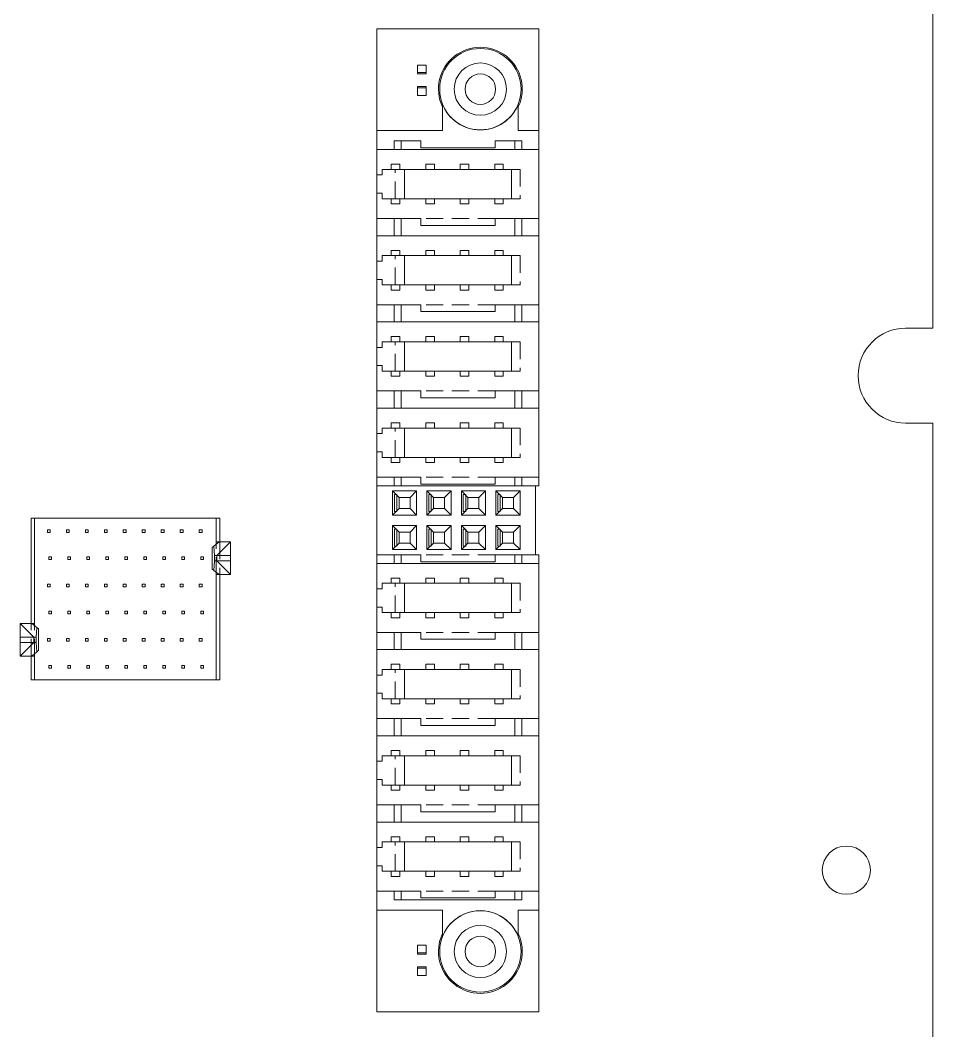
# Model space of a CAD drawing. Header units: millimetres. Extents: x 5 to 589, y 5 to 415.
# Drawn here: x 441.2 to 508.5, y 217.6 to 292 of the extents above; entities that cross this region are included whole.
import ezdxf

# ---------------------------------------------------------------- set-up
doc = ezdxf.new("R2010")
doc.units = ezdxf.units.MM
doc.linetypes.add('HIDDEN', pattern=[1.905, 1.27, -0.635])

msp = doc.modelspace()

# ---------------------------------------------------------------- linework, layer by layer
at = {"color": 7, "linetype": 'Continuous', "lineweight": 15}
for p, q in [((508.457, 269.364), (508.457, 375.794)), ((479.435, 291.404), (467.497, 291.404)), ((467.497, 283.911), (467.497, 291.404)), ((479.435, 283.911), (479.435, 291.404)), ((472.323, 285.85), (472.323, 283.911)), ((477.911, 283.911), (477.911, 285.85)), ((472.323, 283.911), (467.497, 283.911)), ((467.497, 226.507), (467.497, 283.911)), ((477.911, 283.911), (479.435, 283.911)), ((479.435, 257.749), (479.435, 283.911)), ((468.767, 282.514), (468.767, 283.149)), ((468.767, 283.149), (470.735, 283.149)), ((469.275, 283.149), (469.275, 282.514)), ((470.735, 283.149), (470.735, 282.641)), ((476.196, 283.149), (478.165, 283.149)), ((476.196, 282.641), (476.196, 283.149)), ((477.657, 282.514), (477.657, 283.149)), ((478.165, 283.149), (478.165, 282.514)), ((478.165, 282.514), (468.767, 282.514)), ((470.735, 282.641), (476.196, 282.641)), ((469.529, 281.053), (477.403, 281.053)), ((469.529, 278.894), (469.529, 281.053)), ((477.403, 281.053), (477.403, 278.894)), ((477.403, 278.894), (469.529, 278.894)), ((468.767, 276.164), (468.767, 277.434)), ((468.767, 277.434), (470.735, 277.434)), ((469.275, 277.434), (469.275, 276.164)), ((470.735, 277.434), (470.735, 276.926)), ((470.735, 276.926), (476.196, 276.926)), ((476.196, 276.926), (476.196, 277.434)), ((476.196, 277.434), (478.165, 277.434)), ((477.657, 276.164), (477.657, 277.434)), ((478.165, 277.434), (478.165, 276.164)), ((478.165, 276.164), (468.767, 276.164)), ((469.529, 272.544), (469.529, 274.703)), ((469.529, 274.703), (477.403, 274.703)), ((477.403, 274.703), (477.403, 272.544)), ((477.403, 272.544), (469.529, 272.544)), ((468.767, 269.814), (468.767, 271.084)), ((468.767, 271.084), (470.735, 271.084)), ((469.275, 271.084), (469.275, 269.814)), ((470.735, 271.084), (470.735, 270.576)), ((476.196, 270.576), (476.196, 271.084)), ((476.196, 271.084), (478.165, 271.084)), ((477.657, 269.814), (477.657, 271.084)), ((478.165, 271.084), (478.165, 269.814)), ((470.735, 270.576), (476.196, 270.576)), ((478.165, 269.814), (468.767, 269.814)), ((508.457, 269.364), (506.457, 269.364)), ((469.529, 268.353), (477.403, 268.353)), ((469.529, 266.194), (469.529, 268.353)), ((477.403, 268.353), (477.403, 266.194)), ((477.403, 266.194), (469.529, 266.194)), ((468.767, 263.464), (468.767, 264.734)), ((468.767, 264.734), (470.735, 264.734)), ((469.275, 264.734), (469.275, 263.464)), ((470.735, 264.734), (470.735, 264.226)), ((470.735, 264.226), (476.196, 264.226)), ((476.196, 264.734), (478.165, 264.734)), ((476.196, 264.226), (476.196, 264.734)), ((477.657, 263.464), (477.657, 264.734)), ((478.165, 264.734), (478.165, 263.464)), ((478.165, 263.464), (468.767, 263.464)), ((469.529, 259.844), (469.529, 262.003)), ((469.529, 262.003), (477.403, 262.003)), ((477.403, 262.003), (477.403, 259.844)), ((506.457, 262.364), (508.457, 262.364)), ((508.457, 159.364), (508.457, 262.364)), ((477.403, 259.844), (469.529, 259.844)), ((468.767, 257.749), (468.767, 258.384)), ((468.767, 258.384), (470.735, 258.384)), ((469.275, 258.384), (469.275, 257.749)), ((470.735, 258.384), (470.735, 257.876)), ((476.196, 258.384), (478.165, 258.384)), ((476.196, 257.876), (476.196, 258.384)), ((477.657, 257.749), (477.657, 258.384)), ((478.165, 258.384), (478.165, 257.749)), ((478.165, 257.749), (468.767, 257.749)), ((470.735, 257.876), (476.196, 257.876)), ((479.435, 257.749), (479.181, 257.749)), ((479.181, 252.669), (479.181, 257.749)), ((468.64, 255.59), (468.64, 257.368)), ((469.123, 256.885), (468.64, 257.368)), ((468.64, 257.368), (470.418, 257.368)), ((469.123, 256.885), (469.123, 256.072)), ((469.935, 256.885), (469.123, 256.885)), ((469.935, 256.885), (470.418, 257.368)), ((469.935, 256.072), (469.935, 256.885)), ((470.418, 257.368), (470.418, 255.59)), ((471.663, 256.885), (471.18, 257.368)), ((471.18, 257.368), (472.958, 257.368)), ((471.18, 255.59), (471.18, 257.368)), ((472.475, 256.885), (471.663, 256.885)), ((471.663, 256.885), (471.663, 256.072)), ((472.475, 256.885), (472.958, 257.368)), ((472.475, 256.072), (472.475, 256.885)), ((472.958, 257.368), (472.958, 255.59)), ((474.203, 256.885), (473.72, 257.368)), ((473.72, 257.368), (475.498, 257.368)), ((473.72, 255.59), (473.72, 257.368)), ((475.015, 256.885), (474.203, 256.885)), ((474.203, 256.885), (474.203, 256.072)), ((475.015, 256.885), (475.498, 257.368)), ((475.015, 256.072), (475.015, 256.885)), ((475.498, 257.368), (475.498, 255.59)), ((476.743, 256.885), (476.26, 257.368)), ((476.26, 257.368), (478.038, 257.368)), ((476.26, 255.59), (476.26, 257.368)), ((477.555, 256.885), (476.743, 256.885)), ((476.743, 256.885), (476.743, 256.072)), ((477.555, 256.885), (478.038, 257.368)), ((477.555, 256.072), (477.555, 256.885)), ((478.038, 257.368), (478.038, 255.59)), ((469.123, 256.072), (468.64, 255.59)), ((469.123, 256.072), (469.935, 256.072)), ((470.418, 255.59), (469.935, 256.072)), ((471.663, 256.072), (471.18, 255.59)), ((471.663, 256.072), (472.475, 256.072)), ((472.958, 255.59), (472.475, 256.072)), ((474.203, 256.072), (473.72, 255.59)), ((474.203, 256.072), (475.015, 256.072)), ((475.498, 255.59), (475.015, 256.072)), ((476.743, 256.072), (476.26, 255.59)), ((476.743, 256.072), (477.555, 256.072)), ((478.038, 255.59), (477.555, 256.072)), ((442.007, 247.614), (442.007, 255.364)), ((442.257, 255.364), (442.007, 255.364)), ((442.257, 255.364), (442.257, 247.614)), ((455.657, 255.364), (442.257, 255.364)), ((455.657, 253.614), (455.657, 255.364)), ((455.907, 255.364), (455.657, 255.364)), ((455.907, 255.364), (455.907, 253.614)), ((470.418, 255.59), (468.64, 255.59)), ((472.958, 255.59), (471.18, 255.59)), ((475.498, 255.59), (473.72, 255.59)), ((478.038, 255.59), (476.26, 255.59)), ((468.64, 253.05), (468.64, 254.828)), ((469.123, 254.345), (468.64, 254.828)), ((468.64, 254.828), (470.418, 254.828)), ((469.935, 254.345), (470.418, 254.828)), ((470.418, 254.828), (470.418, 253.05)), ((471.18, 253.05), (471.18, 254.828)), ((471.663, 254.345), (471.18, 254.828)), ((471.18, 254.828), (472.958, 254.828)), ((472.475, 254.345), (472.958, 254.828)), ((472.958, 254.828), (472.958, 253.05)), ((474.203, 254.345), (473.72, 254.828)), ((473.72, 254.828), (475.498, 254.828)), ((473.72, 253.05), (473.72, 254.828)), ((475.015, 254.345), (475.498, 254.828)), ((475.498, 254.828), (475.498, 253.05)), ((476.743, 254.345), (476.26, 254.828)), ((476.26, 254.828), (478.038, 254.828)), ((476.26, 253.05), (476.26, 254.828)), ((477.555, 254.345), (478.038, 254.828)), ((478.038, 254.828), (478.038, 253.05)), ((469.123, 254.345), (469.123, 253.532)), ((469.935, 254.345), (469.123, 254.345)), ((469.935, 253.532), (469.935, 254.345)), ((471.663, 254.345), (471.663, 253.532)), ((472.475, 254.345), (471.663, 254.345)), ((472.475, 253.532), (472.475, 254.345)), ((475.015, 254.345), (474.203, 254.345)), ((474.203, 254.345), (474.203, 253.532)), ((475.015, 253.532), (475.015, 254.345)), ((477.555, 254.345), (476.743, 254.345)), ((476.743, 254.345), (476.743, 253.532)), ((477.555, 253.532), (477.555, 254.345)), ((455.357, 253.214), (455.476, 253.309)), ((455.357, 251.614), (455.357, 253.214)), ((455.476, 253.309), (455.857, 253.614)), ((455.476, 253.309), (455.537, 252.614)), ((455.657, 253.614), (455.857, 253.614)), ((456.707, 253.614), (455.707, 252.614)), ((455.857, 253.614), (456.707, 253.614)), ((456.707, 253.614), (456.707, 252.614)), ((469.123, 253.532), (468.64, 253.05)), ((470.418, 253.05), (468.64, 253.05)), ((469.123, 253.532), (469.935, 253.532)), ((470.418, 253.05), (469.935, 253.532)), ((471.663, 253.532), (471.18, 253.05)), ((472.958, 253.05), (471.18, 253.05)), ((471.663, 253.532), (472.475, 253.532)), ((472.958, 253.05), (472.475, 253.532)), ((474.203, 253.532), (473.72, 253.05)), ((475.498, 253.05), (473.72, 253.05)), ((474.203, 253.532), (475.015, 253.532)), ((475.498, 253.05), (475.015, 253.532)), ((476.743, 253.532), (476.26, 253.05)), ((478.038, 253.05), (476.26, 253.05)), ((476.743, 253.532), (477.555, 253.532)), ((478.038, 253.05), (477.555, 253.532)), ((455.537, 252.614), (455.537, 252.214)), ((455.707, 252.614), (455.537, 252.614)), ((455.707, 252.214), (455.707, 252.614)), ((456.707, 252.614), (455.707, 252.614)), ((456.707, 252.614), (456.707, 252.214)), ((468.767, 252.034), (468.767, 252.669)), ((468.767, 252.669), (470.735, 252.669)), ((469.275, 252.669), (469.275, 252.034)), ((470.735, 252.669), (470.735, 252.161)), ((476.196, 252.161), (476.196, 252.669)), ((476.196, 252.669), (478.165, 252.669)), ((477.657, 252.034), (477.657, 252.669)), ((478.165, 252.669), (478.165, 252.034)), ((479.435, 252.669), (479.181, 252.669)), ((479.435, 226.507), (479.435, 252.669)), ((455.476, 251.519), (455.357, 251.614)), ((455.537, 252.214), (455.476, 251.519)), ((455.537, 252.214), (455.707, 252.214)), ((455.707, 252.214), (456.707, 251.214)), ((455.707, 252.214), (456.707, 252.214)), ((456.707, 252.214), (456.707, 251.214)), ((478.165, 252.034), (468.767, 252.034)), ((470.735, 252.161), (476.196, 252.161)), ((455.476, 251.519), (455.857, 251.214)), ((455.657, 243.464), (455.657, 251.214)), ((455.857, 251.214), (455.657, 251.214)), ((456.707, 251.214), (455.857, 251.214)), ((455.907, 243.464), (455.907, 251.214)), ((469.529, 248.414), (469.529, 250.573)), ((469.529, 250.573), (477.403, 250.573)), ((477.403, 250.573), (477.403, 248.414)), ((477.403, 248.414), (469.529, 248.414)), ((442.207, 246.614), (441.207, 247.614)), ((441.207, 246.614), (441.207, 247.614)), ((441.207, 247.614), (442.057, 247.614)), ((442.057, 247.614), (442.438, 247.309)), ((442.057, 247.614), (442.257, 247.614)), ((442.377, 246.614), (442.438, 247.309)), ((442.438, 247.309), (442.557, 247.214)), ((442.557, 247.214), (442.557, 245.614)), ((441.207, 246.214), (441.207, 246.614)), ((442.207, 246.614), (441.207, 246.614)), ((442.377, 246.614), (442.207, 246.614)), ((442.207, 246.614), (442.207, 246.214)), ((442.377, 246.214), (442.377, 246.614)), ((468.767, 245.684), (468.767, 246.954)), ((468.767, 246.954), (470.735, 246.954)), ((469.275, 246.954), (469.275, 245.684)), ((470.735, 246.954), (470.735, 246.446)), ((470.735, 246.446), (476.196, 246.446)), ((476.196, 246.954), (478.165, 246.954)), ((476.196, 246.446), (476.196, 246.954)), ((477.657, 245.684), (477.657, 246.954)), ((478.165, 246.954), (478.165, 245.684)), ((441.207, 245.214), (441.207, 246.214)), ((441.207, 245.214), (442.207, 246.214)), ((441.207, 246.214), (442.207, 246.214)), ((442.207, 246.214), (442.377, 246.214)), ((442.438, 245.519), (442.377, 246.214)), ((442.557, 245.614), (442.438, 245.519)), ((478.165, 245.684), (468.767, 245.684)), ((442.057, 245.214), (441.207, 245.214)), ((442.007, 243.464), (442.007, 245.214)), ((442.057, 245.214), (442.438, 245.519)), ((442.257, 245.214), (442.057, 245.214)), ((442.257, 245.214), (442.257, 243.464)), ((469.529, 242.064), (469.529, 244.223)), ((469.529, 244.223), (477.403, 244.223)), ((477.403, 244.223), (477.403, 242.064)), ((442.007, 243.464), (442.257, 243.464)), ((442.257, 243.464), (455.657, 243.464)), ((455.907, 243.464), (455.657, 243.464)), ((477.403, 242.064), (469.529, 242.064)), ((468.767, 239.334), (468.767, 240.604)), ((468.767, 240.604), (470.735, 240.604)), ((469.275, 240.604), (469.275, 239.334)), ((470.735, 240.604), (470.735, 240.096)), ((476.196, 240.096), (476.196, 240.604)), ((476.196, 240.604), (478.165, 240.604)), ((477.657, 239.334), (477.657, 240.604)), ((478.165, 240.604), (478.165, 239.334)), ((470.735, 240.096), (476.196, 240.096)), ((478.165, 239.334), (468.767, 239.334)), ((469.529, 237.873), (477.403, 237.873)), ((469.529, 235.714), (469.529, 237.873)), ((477.403, 237.873), (477.403, 235.714)), ((477.403, 235.714), (469.529, 235.714)), ((468.767, 232.984), (468.767, 234.254)), ((468.767, 234.254), (470.735, 234.254)), ((469.275, 234.254), (469.275, 232.984)), ((470.735, 234.254), (470.735, 233.746)), ((470.735, 233.746), (476.196, 233.746)), ((476.196, 233.746), (476.196, 234.254)), ((476.196, 234.254), (478.165, 234.254)), ((477.657, 232.984), (477.657, 234.254)), ((478.165, 234.254), (478.165, 232.984)), ((478.165, 232.984), (468.767, 232.984)), ((469.529, 229.364), (469.529, 231.523)), ((469.529, 231.523), (477.403, 231.523)), ((477.403, 231.523), (477.403, 229.364)), ((477.403, 229.364), (469.529, 229.364)), ((468.767, 227.269), (468.767, 227.904)), ((468.767, 227.904), (470.735, 227.904)), ((469.275, 227.904), (469.275, 227.269)), ((470.735, 227.904), (470.735, 227.396)), ((476.196, 227.396), (476.196, 227.904)), ((476.196, 227.904), (478.165, 227.904)), ((477.657, 227.269), (477.657, 227.904)), ((478.165, 227.904), (478.165, 227.269)), ((478.165, 227.269), (468.767, 227.269)), ((470.735, 227.396), (476.196, 227.396)), ((467.497, 226.507), (472.323, 226.507)), ((467.497, 219.014), (467.497, 226.507)), ((472.323, 226.507), (472.323, 224.568)), ((479.435, 226.507), (477.911, 226.507)), ((477.911, 224.568), (477.911, 226.507)), ((479.435, 219.014), (479.435, 226.507)), ((467.497, 219.014), (479.435, 219.014))]:
    msp.add_line(p, q, dxfattribs=at)
at = {"color": 7, "linetype": 'HIDDEN', "lineweight": 0}
for p, q in [((470.481, 288.089), (470.481, 288.737)), ((470.481, 288.737), (471.116, 288.737)), ((470.481, 288.178), (471.116, 288.178)), ((471.116, 288.089), (470.481, 288.089)), ((471.116, 288.089), (471.116, 288.737)), ((470.481, 287.149), (471.116, 287.149)), ((470.481, 286.502), (470.481, 287.149)), ((470.481, 287.06), (471.116, 287.06)), ((471.116, 286.502), (471.116, 287.149)), ((471.116, 286.502), (470.481, 286.502)), ((467.497, 282.514), (468.767, 282.514)), ((478.165, 282.514), (479.435, 282.514)), ((469.186, 281.434), (468.551, 281.434)), ((468.551, 281.053), (468.551, 281.434)), ((469.186, 281.434), (469.186, 281.053)), ((471.726, 281.434), (471.091, 281.434)), ((471.091, 281.053), (471.091, 281.434)), ((471.726, 281.434), (471.726, 281.053)), ((474.266, 281.434), (473.631, 281.434)), ((473.631, 281.053), (473.631, 281.434)), ((474.266, 281.434), (474.266, 281.053)), ((476.171, 281.053), (476.171, 281.434)), ((476.806, 281.434), (476.171, 281.434)), ((476.806, 281.434), (476.806, 281.053)), ((467.878, 280.647), (467.497, 280.647)), ((467.878, 281.053), (467.878, 280.647)), ((468.83, 281.053), (467.878, 281.053)), ((469.529, 281.053), (468.83, 281.053)), ((468.83, 278.894), (468.83, 281.053)), ((478.038, 281.053), (477.403, 281.053)), ((478.038, 281.053), (478.038, 278.894)), ((467.497, 279.301), (467.878, 279.301)), ((467.878, 279.301), (467.878, 278.894)), ((467.878, 278.894), (468.83, 278.894)), ((468.551, 278.513), (468.551, 278.894)), ((469.186, 278.513), (468.551, 278.513)), ((469.529, 278.894), (468.83, 278.894)), ((469.186, 278.894), (469.186, 278.513)), ((471.091, 278.513), (471.091, 278.894)), ((471.726, 278.513), (471.091, 278.513)), ((471.726, 278.894), (471.726, 278.513)), ((473.631, 278.513), (473.631, 278.894)), ((474.266, 278.513), (473.631, 278.513)), ((474.266, 278.894), (474.266, 278.513)), ((476.171, 278.513), (476.171, 278.894)), ((476.806, 278.513), (476.171, 278.513)), ((476.806, 278.894), (476.806, 278.513)), ((477.403, 278.894), (478.038, 278.894)), ((468.767, 277.434), (467.497, 277.434)), ((476.196, 277.434), (470.735, 277.434)), ((479.435, 277.434), (478.165, 277.434)), ((467.497, 276.164), (468.767, 276.164)), ((478.165, 276.164), (479.435, 276.164)), ((467.878, 274.703), (467.878, 274.297)), ((468.83, 274.703), (467.878, 274.703)), ((468.551, 274.703), (468.551, 275.084)), ((469.186, 275.084), (468.551, 275.084)), ((469.529, 274.703), (468.83, 274.703)), ((468.83, 272.544), (468.83, 274.703)), ((469.186, 275.084), (469.186, 274.703)), ((471.726, 275.084), (471.091, 275.084)), ((471.091, 274.703), (471.091, 275.084)), ((471.726, 275.084), (471.726, 274.703)), ((474.266, 275.084), (473.631, 275.084)), ((473.631, 274.703), (473.631, 275.084)), ((474.266, 275.084), (474.266, 274.703)), ((476.806, 275.084), (476.171, 275.084)), ((476.171, 274.703), (476.171, 275.084)), ((476.806, 275.084), (476.806, 274.703)), ((478.038, 274.703), (477.403, 274.703)), ((478.038, 274.703), (478.038, 272.544)), ((467.878, 274.297), (467.497, 274.297)), ((467.497, 272.951), (467.878, 272.951)), ((467.878, 272.951), (467.878, 272.544)), ((467.878, 272.544), (468.83, 272.544)), ((468.551, 272.163), (468.551, 272.544)), ((469.529, 272.544), (468.83, 272.544)), ((469.186, 272.544), (469.186, 272.163)), ((471.091, 272.163), (471.091, 272.544)), ((471.726, 272.544), (471.726, 272.163)), ((473.631, 272.163), (473.631, 272.544)), ((474.266, 272.544), (474.266, 272.163)), ((476.171, 272.163), (476.171, 272.544)), ((476.806, 272.544), (476.806, 272.163)), ((477.403, 272.544), (478.038, 272.544)), ((469.186, 272.163), (468.551, 272.163)), ((471.726, 272.163), (471.091, 272.163)), ((474.266, 272.163), (473.631, 272.163)), ((476.806, 272.163), (476.171, 272.163)), ((468.767, 271.084), (467.497, 271.084)), ((476.196, 271.084), (470.735, 271.084)), ((479.435, 271.084), (478.165, 271.084)), ((467.497, 269.814), (468.767, 269.814)), ((478.165, 269.814), (479.435, 269.814)), ((469.186, 268.734), (468.551, 268.734)), ((468.551, 268.353), (468.551, 268.734)), ((469.186, 268.734), (469.186, 268.353)), ((471.726, 268.734), (471.091, 268.734)), ((471.091, 268.353), (471.091, 268.734)), ((471.726, 268.734), (471.726, 268.353)), ((474.266, 268.734), (473.631, 268.734)), ((473.631, 268.353), (473.631, 268.734)), ((474.266, 268.734), (474.266, 268.353)), ((476.806, 268.734), (476.171, 268.734)), ((476.171, 268.353), (476.171, 268.734)), ((476.806, 268.734), (476.806, 268.353)), ((467.878, 267.947), (467.497, 267.947)), ((467.878, 268.353), (467.878, 267.947)), ((468.83, 268.353), (467.878, 268.353)), ((469.529, 268.353), (468.83, 268.353)), ((468.83, 266.194), (468.83, 268.353)), ((478.038, 268.353), (477.403, 268.353)), ((478.038, 268.353), (478.038, 266.194)), ((467.497, 266.601), (467.878, 266.601)), ((467.878, 266.601), (467.878, 266.194)), ((467.878, 266.194), (468.83, 266.194)), ((468.551, 265.813), (468.551, 266.194)), ((469.186, 265.813), (468.551, 265.813)), ((469.529, 266.194), (468.83, 266.194)), ((469.186, 266.194), (469.186, 265.813)), ((471.091, 265.813), (471.091, 266.194)), ((471.726, 265.813), (471.091, 265.813)), ((471.726, 266.194), (471.726, 265.813)), ((473.631, 265.813), (473.631, 266.194)), ((474.266, 265.813), (473.631, 265.813)), ((474.266, 266.194), (474.266, 265.813)), ((476.171, 265.813), (476.171, 266.194)), ((476.806, 265.813), (476.171, 265.813)), ((476.806, 266.194), (476.806, 265.813)), ((477.403, 266.194), (478.038, 266.194)), ((468.767, 264.734), (467.497, 264.734)), ((476.196, 264.734), (470.735, 264.734)), ((479.435, 264.734), (478.165, 264.734)), ((467.497, 263.464), (468.767, 263.464)), ((478.165, 263.464), (479.435, 263.464)), ((467.878, 262.003), (467.878, 261.597)), ((468.83, 262.003), (467.878, 262.003)), ((468.551, 262.003), (468.551, 262.384)), ((469.186, 262.384), (468.551, 262.384)), ((469.529, 262.003), (468.83, 262.003)), ((468.83, 259.844), (468.83, 262.003)), ((469.186, 262.384), (469.186, 262.003)), ((471.091, 262.003), (471.091, 262.384)), ((471.726, 262.384), (471.091, 262.384)), ((471.726, 262.384), (471.726, 262.003)), ((473.631, 262.003), (473.631, 262.384)), ((474.266, 262.384), (473.631, 262.384)), ((474.266, 262.384), (474.266, 262.003)), ((476.171, 262.003), (476.171, 262.384)), ((476.806, 262.384), (476.171, 262.384)), ((476.806, 262.384), (476.806, 262.003)), ((478.038, 262.003), (477.403, 262.003)), ((478.038, 262.003), (478.038, 259.844)), ((467.878, 261.597), (467.497, 261.597)), ((467.497, 260.251), (467.878, 260.251)), ((467.878, 260.251), (467.878, 259.844)), ((467.878, 259.844), (468.83, 259.844)), ((468.551, 259.463), (468.551, 259.844)), ((469.529, 259.844), (468.83, 259.844)), ((469.186, 259.844), (469.186, 259.463)), ((471.091, 259.463), (471.091, 259.844)), ((471.726, 259.844), (471.726, 259.463)), ((473.631, 259.463), (473.631, 259.844)), ((474.266, 259.844), (474.266, 259.463)), ((476.171, 259.463), (476.171, 259.844)), ((476.806, 259.844), (476.806, 259.463)), ((477.403, 259.844), (478.038, 259.844)), ((469.186, 259.463), (468.551, 259.463)), ((471.726, 259.463), (471.091, 259.463)), ((474.266, 259.463), (473.631, 259.463)), ((476.806, 259.463), (476.171, 259.463)), ((468.767, 258.384), (467.497, 258.384)), ((476.196, 258.384), (470.735, 258.384)), ((479.435, 258.384), (478.165, 258.384)), ((467.497, 257.749), (468.767, 257.749)), ((478.165, 257.749), (479.181, 257.749)), ((468.957, 257.101), (468.78, 257.101)), ((468.78, 257.101), (468.78, 255.857)), ((468.957, 257.101), (468.957, 255.857)), ((471.497, 257.101), (471.32, 257.101)), ((471.32, 257.101), (471.32, 255.857)), ((471.497, 257.101), (471.497, 255.857)), ((474.037, 257.101), (473.86, 257.101)), ((473.86, 257.101), (473.86, 255.857)), ((474.037, 257.101), (474.037, 255.857)), ((476.577, 257.101), (476.4, 257.101)), ((476.4, 257.101), (476.4, 255.857)), ((476.577, 257.101), (476.577, 255.857)), ((468.957, 255.857), (468.78, 255.857)), ((471.497, 255.857), (471.32, 255.857)), ((474.037, 255.857), (473.86, 255.857)), ((476.577, 255.857), (476.4, 255.857)), ((443.207, 254.514), (443.407, 254.514)), ((443.207, 254.514), (443.207, 254.314)), ((443.407, 254.514), (443.407, 254.314)), ((444.607, 254.514), (444.807, 254.514)), ((444.607, 254.514), (444.607, 254.314)), ((444.807, 254.514), (444.807, 254.314)), ((446.007, 254.514), (446.207, 254.514)), ((446.007, 254.514), (446.007, 254.314)), ((446.207, 254.514), (446.207, 254.314)), ((447.407, 254.514), (447.607, 254.514)), ((447.407, 254.514), (447.407, 254.314)), ((447.607, 254.514), (447.607, 254.314)), ((448.807, 254.514), (449.007, 254.514)), ((448.807, 254.514), (448.807, 254.314)), ((449.007, 254.514), (449.007, 254.314)), ((450.207, 254.514), (450.407, 254.514)), ((450.207, 254.514), (450.207, 254.314)), ((450.407, 254.514), (450.407, 254.314)), ((451.607, 254.514), (451.807, 254.514)), ((451.607, 254.514), (451.607, 254.314)), ((451.807, 254.514), (451.807, 254.314)), ((453.007, 254.514), (453.207, 254.514)), ((453.007, 254.514), (453.007, 254.314)), ((453.207, 254.514), (453.207, 254.314)), ((454.407, 254.514), (454.607, 254.514)), ((454.407, 254.514), (454.407, 254.314)), ((454.607, 254.514), (454.607, 254.314)), ((468.957, 254.561), (468.78, 254.561)), ((468.78, 254.561), (468.78, 253.317)), ((468.957, 254.561), (468.957, 253.317)), ((471.497, 254.561), (471.32, 254.561)), ((471.32, 254.561), (471.32, 253.317)), ((471.497, 254.561), (471.497, 253.317)), ((474.037, 254.561), (473.86, 254.561)), ((473.86, 254.561), (473.86, 253.317)), ((474.037, 254.561), (474.037, 253.317)), ((476.577, 254.561), (476.4, 254.561)), ((476.4, 254.561), (476.4, 253.317)), ((476.577, 254.561), (476.577, 253.317)), ((443.407, 254.314), (443.207, 254.314)), ((444.807, 254.314), (444.607, 254.314)), ((446.207, 254.314), (446.007, 254.314)), ((447.607, 254.314), (447.407, 254.314)), ((449.007, 254.314), (448.807, 254.314)), ((450.407, 254.314), (450.207, 254.314)), ((451.807, 254.314), (451.607, 254.314)), ((453.207, 254.314), (453.007, 254.314)), ((454.607, 254.314), (454.407, 254.314)), ((455.657, 251.214), (455.657, 253.614)), ((455.907, 253.614), (455.907, 251.214)), ((468.957, 253.317), (468.78, 253.317)), ((471.497, 253.317), (471.32, 253.317)), ((474.037, 253.317), (473.86, 253.317)), ((476.577, 253.317), (476.4, 253.317)), ((443.307, 252.514), (443.507, 252.514)), ((443.307, 252.314), (443.307, 252.514)), ((443.307, 252.314), (443.507, 252.314)), ((443.507, 252.514), (443.507, 252.314)), ((444.707, 252.514), (444.907, 252.514)), ((444.707, 252.314), (444.707, 252.514)), ((444.707, 252.314), (444.907, 252.314)), ((444.907, 252.514), (444.907, 252.314)), ((446.107, 252.514), (446.307, 252.514)), ((446.107, 252.314), (446.107, 252.514)), ((446.107, 252.314), (446.307, 252.314)), ((446.307, 252.514), (446.307, 252.314)), ((447.507, 252.314), (447.507, 252.514)), ((447.507, 252.514), (447.707, 252.514)), ((447.507, 252.314), (447.707, 252.314)), ((447.707, 252.514), (447.707, 252.314)), ((448.907, 252.514), (449.107, 252.514)), ((448.907, 252.314), (448.907, 252.514)), ((448.907, 252.314), (449.107, 252.314)), ((449.107, 252.514), (449.107, 252.314)), ((450.307, 252.514), (450.507, 252.514)), ((450.307, 252.314), (450.307, 252.514)), ((450.307, 252.314), (450.507, 252.314)), ((450.507, 252.514), (450.507, 252.314)), ((451.707, 252.314), (451.707, 252.514)), ((451.707, 252.514), (451.907, 252.514)), ((451.707, 252.314), (451.907, 252.314)), ((451.907, 252.514), (451.907, 252.314)), ((453.107, 252.514), (453.307, 252.514)), ((453.107, 252.314), (453.107, 252.514)), ((453.107, 252.314), (453.307, 252.314)), ((453.307, 252.514), (453.307, 252.314)), ((454.507, 252.514), (454.707, 252.514)), ((454.507, 252.314), (454.507, 252.514)), ((454.507, 252.314), (454.707, 252.314)), ((454.707, 252.514), (454.707, 252.314)), ((468.767, 252.669), (467.497, 252.669)), ((476.196, 252.669), (470.735, 252.669)), ((479.181, 252.669), (478.165, 252.669)), ((467.497, 252.034), (468.767, 252.034)), ((478.165, 252.034), (479.435, 252.034)), ((469.186, 250.954), (468.551, 250.954)), ((468.551, 250.573), (468.551, 250.954)), ((469.186, 250.954), (469.186, 250.573)), ((471.726, 250.954), (471.091, 250.954)), ((471.091, 250.573), (471.091, 250.954)), ((471.726, 250.954), (471.726, 250.573)), ((474.266, 250.954), (473.631, 250.954)), ((473.631, 250.573), (473.631, 250.954)), ((474.266, 250.954), (474.266, 250.573)), ((476.806, 250.954), (476.171, 250.954)), ((476.171, 250.573), (476.171, 250.954)), ((476.806, 250.954), (476.806, 250.573)), ((443.207, 250.514), (443.207, 250.314)), ((443.207, 250.514), (443.407, 250.514)), ((443.407, 250.314), (443.207, 250.314)), ((443.407, 250.514), (443.407, 250.314)), ((444.607, 250.514), (444.807, 250.514)), ((444.607, 250.514), (444.607, 250.314)), ((444.807, 250.314), (444.607, 250.314)), ((444.807, 250.514), (444.807, 250.314)), ((446.007, 250.514), (446.007, 250.314)), ((446.007, 250.514), (446.207, 250.514)), ((446.207, 250.314), (446.007, 250.314)), ((446.207, 250.514), (446.207, 250.314)), ((447.407, 250.514), (447.407, 250.314)), ((447.407, 250.514), (447.607, 250.514)), ((447.607, 250.314), (447.407, 250.314)), ((447.607, 250.514), (447.607, 250.314)), ((448.807, 250.514), (448.807, 250.314)), ((448.807, 250.514), (449.007, 250.514)), ((449.007, 250.314), (448.807, 250.314)), ((449.007, 250.514), (449.007, 250.314)), ((450.207, 250.514), (450.207, 250.314)), ((450.207, 250.514), (450.407, 250.514)), ((450.407, 250.314), (450.207, 250.314)), ((450.407, 250.514), (450.407, 250.314)), ((451.607, 250.514), (451.807, 250.514)), ((451.607, 250.514), (451.607, 250.314)), ((451.807, 250.314), (451.607, 250.314)), ((451.807, 250.514), (451.807, 250.314)), ((453.007, 250.514), (453.007, 250.314)), ((453.007, 250.514), (453.207, 250.514)), ((453.207, 250.314), (453.007, 250.314)), ((453.207, 250.514), (453.207, 250.314)), ((454.407, 250.514), (454.407, 250.314)), ((454.407, 250.514), (454.607, 250.514)), ((454.607, 250.314), (454.407, 250.314)), ((454.607, 250.514), (454.607, 250.314)), ((467.878, 250.167), (467.497, 250.167)), ((467.878, 250.573), (467.878, 250.167)), ((468.83, 250.573), (467.878, 250.573)), ((468.83, 248.414), (468.83, 250.573)), ((469.529, 250.573), (468.83, 250.573)), ((478.038, 250.573), (477.403, 250.573)), ((478.038, 250.573), (478.038, 248.414)), ((467.497, 248.821), (467.878, 248.821)), ((467.878, 248.821), (467.878, 248.414)), ((443.307, 248.514), (443.507, 248.514)), ((443.307, 248.314), (443.307, 248.514)), ((443.307, 248.314), (443.507, 248.314)), ((443.507, 248.514), (443.507, 248.314)), ((444.707, 248.514), (444.907, 248.514)), ((444.707, 248.314), (444.707, 248.514)), ((444.707, 248.314), (444.907, 248.314)), ((444.907, 248.514), (444.907, 248.314)), ((446.107, 248.514), (446.307, 248.514)), ((446.107, 248.314), (446.107, 248.514)), ((446.107, 248.314), (446.307, 248.314)), ((446.307, 248.514), (446.307, 248.314)), ((447.507, 248.514), (447.707, 248.514)), ((447.507, 248.314), (447.507, 248.514)), ((447.507, 248.314), (447.707, 248.314)), ((447.707, 248.514), (447.707, 248.314)), ((448.907, 248.514), (449.107, 248.514)), ((448.907, 248.314), (448.907, 248.514)), ((448.907, 248.314), (449.107, 248.314)), ((449.107, 248.514), (449.107, 248.314)), ((450.307, 248.514), (450.507, 248.514)), ((450.307, 248.314), (450.307, 248.514)), ((450.307, 248.314), (450.507, 248.314)), ((450.507, 248.514), (450.507, 248.314)), ((451.707, 248.514), (451.907, 248.514)), ((451.707, 248.314), (451.707, 248.514)), ((451.707, 248.314), (451.907, 248.314)), ((451.907, 248.514), (451.907, 248.314)), ((453.107, 248.514), (453.307, 248.514)), ((453.107, 248.314), (453.107, 248.514)), ((453.107, 248.314), (453.307, 248.314)), ((453.307, 248.514), (453.307, 248.314)), ((454.507, 248.514), (454.707, 248.514)), ((454.507, 248.314), (454.507, 248.514)), ((454.507, 248.314), (454.707, 248.314)), ((454.707, 248.514), (454.707, 248.314)), ((467.878, 248.414), (468.83, 248.414)), ((468.551, 248.033), (468.551, 248.414)), ((469.186, 248.033), (468.551, 248.033)), ((469.529, 248.414), (468.83, 248.414)), ((469.186, 248.414), (469.186, 248.033)), ((471.091, 248.033), (471.091, 248.414)), ((471.726, 248.033), (471.091, 248.033)), ((471.726, 248.414), (471.726, 248.033)), ((473.631, 248.033), (473.631, 248.414)), ((474.266, 248.033), (473.631, 248.033)), ((474.266, 248.414), (474.266, 248.033)), ((476.171, 248.033), (476.171, 248.414)), ((476.806, 248.033), (476.171, 248.033)), ((476.806, 248.414), (476.806, 248.033)), ((477.403, 248.414), (478.038, 248.414)), ((442.007, 245.214), (442.007, 247.614)), ((442.257, 245.214), (442.257, 247.614)), ((443.207, 246.514), (443.207, 246.314)), ((443.207, 246.514), (443.407, 246.514)), ((443.407, 246.514), (443.407, 246.314)), ((444.607, 246.514), (444.807, 246.514)), ((444.607, 246.514), (444.607, 246.314)), ((444.807, 246.514), (444.807, 246.314)), ((446.007, 246.514), (446.207, 246.514)), ((446.007, 246.514), (446.007, 246.314)), ((446.207, 246.514), (446.207, 246.314)), ((447.407, 246.514), (447.407, 246.314)), ((447.407, 246.514), (447.607, 246.514)), ((447.607, 246.514), (447.607, 246.314)), ((448.807, 246.514), (449.007, 246.514)), ((448.807, 246.514), (448.807, 246.314)), ((449.007, 246.514), (449.007, 246.314)), ((450.207, 246.514), (450.407, 246.514)), ((450.207, 246.514), (450.207, 246.314)), ((450.407, 246.514), (450.407, 246.314)), ((451.607, 246.514), (451.807, 246.514)), ((451.607, 246.514), (451.607, 246.314)), ((451.807, 246.514), (451.807, 246.314)), ((453.007, 246.514), (453.207, 246.514)), ((453.007, 246.514), (453.007, 246.314)), ((453.207, 246.514), (453.207, 246.314)), ((454.407, 246.514), (454.607, 246.514)), ((454.407, 246.514), (454.407, 246.314)), ((454.607, 246.514), (454.607, 246.314)), ((468.767, 246.954), (467.497, 246.954)), ((476.196, 246.954), (470.735, 246.954)), ((479.435, 246.954), (478.165, 246.954)), ((443.407, 246.314), (443.207, 246.314)), ((444.807, 246.314), (444.607, 246.314)), ((446.207, 246.314), (446.007, 246.314)), ((447.607, 246.314), (447.407, 246.314)), ((449.007, 246.314), (448.807, 246.314)), ((450.407, 246.314), (450.207, 246.314)), ((451.807, 246.314), (451.607, 246.314)), ((453.207, 246.314), (453.007, 246.314)), ((454.607, 246.314), (454.407, 246.314)), ((467.497, 245.684), (468.767, 245.684)), ((478.165, 245.684), (479.435, 245.684)), ((443.307, 244.514), (443.507, 244.514)), ((443.307, 244.314), (443.307, 244.514)), ((443.307, 244.314), (443.507, 244.314)), ((443.507, 244.514), (443.507, 244.314)), ((444.707, 244.314), (444.707, 244.514)), ((444.707, 244.514), (444.907, 244.514)), ((444.707, 244.314), (444.907, 244.314)), ((444.907, 244.514), (444.907, 244.314)), ((446.107, 244.514), (446.307, 244.514)), ((446.107, 244.314), (446.107, 244.514)), ((446.107, 244.314), (446.307, 244.314)), ((446.307, 244.514), (446.307, 244.314)), ((447.507, 244.514), (447.707, 244.514)), ((447.507, 244.314), (447.507, 244.514)), ((447.507, 244.314), (447.707, 244.314)), ((447.707, 244.514), (447.707, 244.314)), ((448.907, 244.314), (448.907, 244.514)), ((448.907, 244.514), (449.107, 244.514)), ((448.907, 244.314), (449.107, 244.314)), ((449.107, 244.514), (449.107, 244.314)), ((450.307, 244.314), (450.307, 244.514)), ((450.307, 244.514), (450.507, 244.514)), ((450.307, 244.314), (450.507, 244.314)), ((450.507, 244.514), (450.507, 244.314)), ((451.707, 244.314), (451.707, 244.514)), ((451.707, 244.514), (451.907, 244.514)), ((451.707, 244.314), (451.907, 244.314)), ((451.907, 244.514), (451.907, 244.314)), ((453.107, 244.314), (453.107, 244.514)), ((453.107, 244.514), (453.307, 244.514)), ((453.107, 244.314), (453.307, 244.314)), ((453.307, 244.514), (453.307, 244.314)), ((454.507, 244.314), (454.507, 244.514)), ((454.507, 244.514), (454.707, 244.514)), ((454.507, 244.314), (454.707, 244.314)), ((454.707, 244.514), (454.707, 244.314)), ((467.878, 244.223), (467.878, 243.817)), ((468.83, 244.223), (467.878, 244.223)), ((468.551, 244.223), (468.551, 244.604)), ((469.186, 244.604), (468.551, 244.604)), ((468.83, 242.064), (468.83, 244.223)), ((469.529, 244.223), (468.83, 244.223)), ((469.186, 244.604), (469.186, 244.223)), ((471.091, 244.223), (471.091, 244.604)), ((471.726, 244.604), (471.091, 244.604)), ((471.726, 244.604), (471.726, 244.223)), ((473.631, 244.223), (473.631, 244.604)), ((474.266, 244.604), (473.631, 244.604)), ((474.266, 244.604), (474.266, 244.223)), ((476.171, 244.223), (476.171, 244.604)), ((476.806, 244.604), (476.171, 244.604)), ((476.806, 244.604), (476.806, 244.223)), ((478.038, 244.223), (477.403, 244.223)), ((478.038, 244.223), (478.038, 242.064)), ((467.878, 243.817), (467.497, 243.817)), ((467.497, 242.471), (467.878, 242.471)), ((467.878, 242.471), (467.878, 242.064)), ((467.878, 242.064), (468.83, 242.064)), ((468.551, 241.683), (468.551, 242.064)), ((469.529, 242.064), (468.83, 242.064)), ((469.186, 242.064), (469.186, 241.683)), ((471.091, 241.683), (471.091, 242.064)), ((471.726, 242.064), (471.726, 241.683)), ((473.631, 241.683), (473.631, 242.064)), ((474.266, 242.064), (474.266, 241.683)), ((476.171, 241.683), (476.171, 242.064)), ((476.806, 242.064), (476.806, 241.683)), ((477.403, 242.064), (478.038, 242.064)), ((469.186, 241.683), (468.551, 241.683)), ((471.726, 241.683), (471.091, 241.683)), ((474.266, 241.683), (473.631, 241.683)), ((476.806, 241.683), (476.171, 241.683)), ((468.767, 240.604), (467.497, 240.604)), ((476.196, 240.604), (470.735, 240.604)), ((479.435, 240.604), (478.165, 240.604)), ((467.497, 239.334), (468.767, 239.334)), ((478.165, 239.334), (479.435, 239.334)), ((469.186, 238.254), (468.551, 238.254)), ((468.551, 237.873), (468.551, 238.254)), ((469.186, 238.254), (469.186, 237.873)), ((471.726, 238.254), (471.091, 238.254)), ((471.091, 237.873), (471.091, 238.254)), ((471.726, 238.254), (471.726, 237.873)), ((474.266, 238.254), (473.631, 238.254)), ((473.631, 237.873), (473.631, 238.254)), ((474.266, 238.254), (474.266, 237.873)), ((476.171, 237.873), (476.171, 238.254)), ((476.806, 238.254), (476.171, 238.254)), ((476.806, 238.254), (476.806, 237.873)), ((467.878, 237.467), (467.497, 237.467)), ((467.878, 237.873), (467.878, 237.467)), ((468.83, 237.873), (467.878, 237.873)), ((468.83, 235.714), (468.83, 237.873)), ((469.529, 237.873), (468.83, 237.873)), ((478.038, 237.873), (477.403, 237.873)), ((478.038, 237.873), (478.038, 235.714)), ((467.497, 236.121), (467.878, 236.121)), ((467.878, 236.121), (467.878, 235.714)), ((467.878, 235.714), (468.83, 235.714)), ((468.551, 235.333), (468.551, 235.714)), ((469.186, 235.333), (468.551, 235.333)), ((469.529, 235.714), (468.83, 235.714)), ((469.186, 235.714), (469.186, 235.333)), ((471.091, 235.333), (471.091, 235.714)), ((471.726, 235.333), (471.091, 235.333)), ((471.726, 235.714), (471.726, 235.333)), ((473.631, 235.333), (473.631, 235.714)), ((474.266, 235.333), (473.631, 235.333)), ((474.266, 235.714), (474.266, 235.333)), ((476.171, 235.333), (476.171, 235.714)), ((476.806, 235.333), (476.171, 235.333)), ((476.806, 235.714), (476.806, 235.333)), ((477.403, 235.714), (478.038, 235.714)), ((468.767, 234.254), (467.497, 234.254)), ((476.196, 234.254), (470.735, 234.254)), ((479.435, 234.254), (478.165, 234.254)), ((467.497, 232.984), (468.767, 232.984)), ((478.165, 232.984), (479.435, 232.984)), ((467.878, 231.523), (467.878, 231.117)), ((468.83, 231.523), (467.878, 231.523)), ((468.551, 231.523), (468.551, 231.904)), ((469.186, 231.904), (468.551, 231.904)), ((469.529, 231.523), (468.83, 231.523)), ((468.83, 229.364), (468.83, 231.523)), ((469.186, 231.904), (469.186, 231.523)), ((471.091, 231.523), (471.091, 231.904)), ((471.726, 231.904), (471.091, 231.904)), ((471.726, 231.904), (471.726, 231.523)), ((473.631, 231.523), (473.631, 231.904)), ((474.266, 231.904), (473.631, 231.904)), ((474.266, 231.904), (474.266, 231.523)), ((476.171, 231.523), (476.171, 231.904)), ((476.806, 231.904), (476.171, 231.904)), ((476.806, 231.904), (476.806, 231.523)), ((478.038, 231.523), (477.403, 231.523)), ((478.038, 231.523), (478.038, 229.364)), ((467.878, 231.117), (467.497, 231.117)), ((467.497, 229.771), (467.878, 229.771)), ((467.878, 229.771), (467.878, 229.364)), ((467.878, 229.364), (468.83, 229.364)), ((468.551, 228.983), (468.551, 229.364)), ((469.529, 229.364), (468.83, 229.364)), ((469.186, 229.364), (469.186, 228.983)), ((471.091, 228.983), (471.091, 229.364)), ((471.726, 229.364), (471.726, 228.983)), ((473.631, 228.983), (473.631, 229.364)), ((474.266, 229.364), (474.266, 228.983)), ((476.171, 228.983), (476.171, 229.364)), ((476.806, 229.364), (476.806, 228.983)), ((477.403, 229.364), (478.038, 229.364)), ((469.186, 228.983), (468.551, 228.983)), ((471.726, 228.983), (471.091, 228.983)), ((474.266, 228.983), (473.631, 228.983)), ((476.806, 228.983), (476.171, 228.983)), ((468.767, 227.904), (467.497, 227.904)), ((476.196, 227.904), (470.735, 227.904)), ((479.435, 227.904), (478.165, 227.904)), ((470.481, 223.916), (471.116, 223.916)), ((470.481, 223.269), (470.481, 223.916)), ((470.481, 223.357), (471.116, 223.357)), ((471.116, 223.269), (470.481, 223.269)), ((471.116, 223.269), (471.116, 223.916)), ((470.481, 222.328), (471.116, 222.328)), ((470.481, 221.681), (470.481, 222.328)), ((470.481, 222.24), (471.116, 222.24)), ((471.116, 221.681), (471.116, 222.328)), ((471.116, 221.681), (470.481, 221.681))]:
    msp.add_line(p, q, dxfattribs=at)
at = {"color": 7, "linetype": 'Continuous', "lineweight": 15}
for centre, radius in [((475.117, 286.959), 1.927), ((475.117, 286.959), 1.125), ((502.087, 229.444), 1.775), ((475.117, 223.459), 1.927), ((475.117, 223.459), 1.125)]:
    msp.add_circle(centre, radius, dxfattribs=at)
for centre, radius, start, end in [((475.117, 286.959), 3.086, 334.87044, 205.12956), ((475.117, 286.959), 2.997, 90, 270), ((475.117, 286.959), 2.997, 270, 90), ((475.117, 286.959), 3.006, 201.649, 338.351), ((506.457, 265.864), 3.5, 90, 270), ((475.117, 223.459), 2.997, 90, 270), ((475.117, 223.459), 3.006, 21.649, 158.351), ((475.117, 223.459), 2.997, 270, 90), ((475.117, 223.459), 3.086, 154.87044, 25.12956)]:
    msp.add_arc(centre, radius, start, end, dxfattribs=at)

doc.saveas('drawing.dxf')
